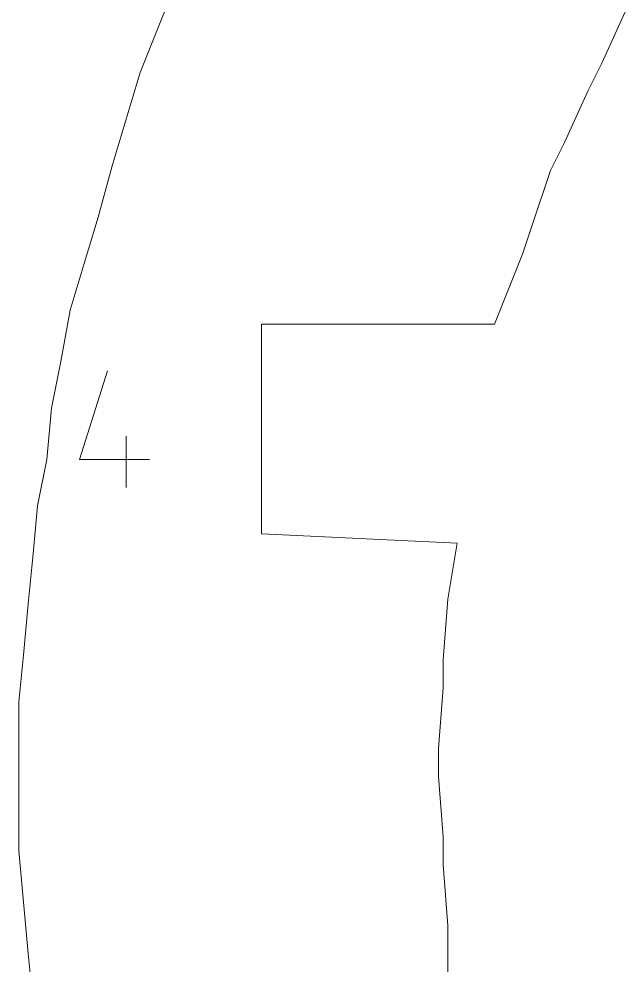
# Model space of a CAD drawing. Header units: centimetres. Extents: x -10.4 to 10.4, y -10.8 to 7.6.
# Drawn here: x -5.165 to -4.429, y -8.432 to -7.284 of the extents above; entities that cross this region are included whole.
import ezdxf
from ezdxf.lldxf.tags import DXFTag

# ---------------------------------------------------------------- set-up
doc = ezdxf.new("R2010")
doc.units = ezdxf.units.CM
doc.header["$MEASUREMENT"] = 0
doc.layers.add('layer 1', color=7, linetype='Continuous')
tags = doc.linetypes.add('New Line1772', pattern=[0.2, 0.1, -0.1]).pattern_tags.tags
tags[6:7] = [DXFTag(74, 4), DXFTag(75, 0), DXFTag(340, '0'), DXFTag(46, 1.0), DXFTag(50, 0.0), DXFTag(44, 0.0), DXFTag(45, 0.0)]
tags[4:5] = [DXFTag(74, 4), DXFTag(75, 0), DXFTag(340, '0'), DXFTag(46, 1.0), DXFTag(50, 0.0), DXFTag(44, 0.0), DXFTag(45, 0.0)]
tags = doc.linetypes.add('New Line1773', pattern=[0.2, 0.1, -0.1]).pattern_tags.tags
tags[6:7] = [DXFTag(74, 4), DXFTag(75, 0), DXFTag(340, '0'), DXFTag(46, 1.0), DXFTag(50, 0.0), DXFTag(44, 0.0), DXFTag(45, 0.0)]
tags[4:5] = [DXFTag(74, 4), DXFTag(75, 0), DXFTag(340, '0'), DXFTag(46, 1.0), DXFTag(50, 0.0), DXFTag(44, 0.0), DXFTag(45, 0.0)]
tags = doc.linetypes.add('New Line1774', pattern=[0.2, 0.1, -0.1]).pattern_tags.tags
tags[6:7] = [DXFTag(74, 4), DXFTag(75, 0), DXFTag(340, '0'), DXFTag(46, 1.0), DXFTag(50, 0.0), DXFTag(44, 0.0), DXFTag(45, 0.0)]
tags[4:5] = [DXFTag(74, 4), DXFTag(75, 0), DXFTag(340, '0'), DXFTag(46, 1.0), DXFTag(50, 0.0), DXFTag(44, 0.0), DXFTag(45, 0.0)]
tags = doc.linetypes.add('New Line1775', pattern=[0.2, 0.1, -0.1]).pattern_tags.tags
tags[6:7] = [DXFTag(74, 4), DXFTag(75, 0), DXFTag(340, '0'), DXFTag(46, 1.0), DXFTag(50, 0.0), DXFTag(44, 0.0), DXFTag(45, 0.0)]
tags[4:5] = [DXFTag(74, 4), DXFTag(75, 0), DXFTag(340, '0'), DXFTag(46, 1.0), DXFTag(50, 0.0), DXFTag(44, 0.0), DXFTag(45, 0.0)]
tags = doc.linetypes.add('New Line1776', pattern=[0.2, 0.1, -0.1]).pattern_tags.tags
tags[6:7] = [DXFTag(74, 4), DXFTag(75, 0), DXFTag(340, '0'), DXFTag(46, 1.0), DXFTag(50, 0.0), DXFTag(44, 0.0), DXFTag(45, 0.0)]
tags[4:5] = [DXFTag(74, 4), DXFTag(75, 0), DXFTag(340, '0'), DXFTag(46, 1.0), DXFTag(50, 0.0), DXFTag(44, 0.0), DXFTag(45, 0.0)]
tags = doc.linetypes.add('New Line1777', pattern=[0.2, 0.1, -0.1]).pattern_tags.tags
tags[6:7] = [DXFTag(74, 4), DXFTag(75, 0), DXFTag(340, '0'), DXFTag(46, 1.0), DXFTag(50, 0.0), DXFTag(44, 0.0), DXFTag(45, 0.0)]
tags[4:5] = [DXFTag(74, 4), DXFTag(75, 0), DXFTag(340, '0'), DXFTag(46, 1.0), DXFTag(50, 0.0), DXFTag(44, 0.0), DXFTag(45, 0.0)]
tags = doc.linetypes.add('New Line1778', pattern=[0.2, 0.1, -0.1]).pattern_tags.tags
tags[6:7] = [DXFTag(74, 4), DXFTag(75, 0), DXFTag(340, '0'), DXFTag(46, 1.0), DXFTag(50, 0.0), DXFTag(44, 0.0), DXFTag(45, 0.0)]
tags[4:5] = [DXFTag(74, 4), DXFTag(75, 0), DXFTag(340, '0'), DXFTag(46, 1.0), DXFTag(50, 0.0), DXFTag(44, 0.0), DXFTag(45, 0.0)]
tags = doc.linetypes.add('New Line1779', pattern=[0.2, 0.1, -0.1]).pattern_tags.tags
tags[6:7] = [DXFTag(74, 4), DXFTag(75, 0), DXFTag(340, '0'), DXFTag(46, 1.0), DXFTag(50, 0.0), DXFTag(44, 0.0), DXFTag(45, 0.0)]
tags[4:5] = [DXFTag(74, 4), DXFTag(75, 0), DXFTag(340, '0'), DXFTag(46, 1.0), DXFTag(50, 0.0), DXFTag(44, 0.0), DXFTag(45, 0.0)]
tags = doc.linetypes.add('New Line1780', pattern=[0.2, 0.1, -0.1]).pattern_tags.tags
tags[6:7] = [DXFTag(74, 4), DXFTag(75, 0), DXFTag(340, '0'), DXFTag(46, 1.0), DXFTag(50, 0.0), DXFTag(44, 0.0), DXFTag(45, 0.0)]
tags[4:5] = [DXFTag(74, 4), DXFTag(75, 0), DXFTag(340, '0'), DXFTag(46, 1.0), DXFTag(50, 0.0), DXFTag(44, 0.0), DXFTag(45, 0.0)]
tags = doc.linetypes.add('New Line1781', pattern=[0.2, 0.1, -0.1]).pattern_tags.tags
tags[6:7] = [DXFTag(74, 4), DXFTag(75, 0), DXFTag(340, '0'), DXFTag(46, 1.0), DXFTag(50, 0.0), DXFTag(44, 0.0), DXFTag(45, 0.0)]
tags[4:5] = [DXFTag(74, 4), DXFTag(75, 0), DXFTag(340, '0'), DXFTag(46, 1.0), DXFTag(50, 0.0), DXFTag(44, 0.0), DXFTag(45, 0.0)]
tags = doc.linetypes.add('New Line1782', pattern=[0.2, 0.1, -0.1]).pattern_tags.tags
tags[6:7] = [DXFTag(74, 4), DXFTag(75, 0), DXFTag(340, '0'), DXFTag(46, 1.0), DXFTag(50, 0.0), DXFTag(44, 0.0), DXFTag(45, 0.0)]
tags[4:5] = [DXFTag(74, 4), DXFTag(75, 0), DXFTag(340, '0'), DXFTag(46, 1.0), DXFTag(50, 0.0), DXFTag(44, 0.0), DXFTag(45, 0.0)]
tags = doc.linetypes.add('New Line1783', pattern=[0.2, 0.1, -0.1]).pattern_tags.tags
tags[6:7] = [DXFTag(74, 4), DXFTag(75, 0), DXFTag(340, '0'), DXFTag(46, 1.0), DXFTag(50, 0.0), DXFTag(44, 0.0), DXFTag(45, 0.0)]
tags[4:5] = [DXFTag(74, 4), DXFTag(75, 0), DXFTag(340, '0'), DXFTag(46, 1.0), DXFTag(50, 0.0), DXFTag(44, 0.0), DXFTag(45, 0.0)]
tags = doc.linetypes.add('New Line1784', pattern=[0.2, 0.1, -0.1]).pattern_tags.tags
tags[6:7] = [DXFTag(74, 4), DXFTag(75, 0), DXFTag(340, '0'), DXFTag(46, 1.0), DXFTag(50, 0.0), DXFTag(44, 0.0), DXFTag(45, 0.0)]
tags[4:5] = [DXFTag(74, 4), DXFTag(75, 0), DXFTag(340, '0'), DXFTag(46, 1.0), DXFTag(50, 0.0), DXFTag(44, 0.0), DXFTag(45, 0.0)]
tags = doc.linetypes.add('New Line1785', pattern=[0.2, 0.1, -0.1]).pattern_tags.tags
tags[6:7] = [DXFTag(74, 4), DXFTag(75, 0), DXFTag(340, '0'), DXFTag(46, 1.0), DXFTag(50, 0.0), DXFTag(44, 0.0), DXFTag(45, 0.0)]
tags[4:5] = [DXFTag(74, 4), DXFTag(75, 0), DXFTag(340, '0'), DXFTag(46, 1.0), DXFTag(50, 0.0), DXFTag(44, 0.0), DXFTag(45, 0.0)]
tags = doc.linetypes.add('New Line1786', pattern=[0.2, 0.1, -0.1]).pattern_tags.tags
tags[6:7] = [DXFTag(74, 4), DXFTag(75, 0), DXFTag(340, '0'), DXFTag(46, 1.0), DXFTag(50, 0.0), DXFTag(44, 0.0), DXFTag(45, 0.0)]
tags[4:5] = [DXFTag(74, 4), DXFTag(75, 0), DXFTag(340, '0'), DXFTag(46, 1.0), DXFTag(50, 0.0), DXFTag(44, 0.0), DXFTag(45, 0.0)]
tags = doc.linetypes.add('New Line1787', pattern=[0.2, 0.1, -0.1]).pattern_tags.tags
tags[6:7] = [DXFTag(74, 4), DXFTag(75, 0), DXFTag(340, '0'), DXFTag(46, 1.0), DXFTag(50, 0.0), DXFTag(44, 0.0), DXFTag(45, 0.0)]
tags[4:5] = [DXFTag(74, 4), DXFTag(75, 0), DXFTag(340, '0'), DXFTag(46, 1.0), DXFTag(50, 0.0), DXFTag(44, 0.0), DXFTag(45, 0.0)]
tags = doc.linetypes.add('New Line1788', pattern=[0.2, 0.1, -0.1]).pattern_tags.tags
tags[6:7] = [DXFTag(74, 4), DXFTag(75, 0), DXFTag(340, '0'), DXFTag(46, 1.0), DXFTag(50, 0.0), DXFTag(44, 0.0), DXFTag(45, 0.0)]
tags[4:5] = [DXFTag(74, 4), DXFTag(75, 0), DXFTag(340, '0'), DXFTag(46, 1.0), DXFTag(50, 0.0), DXFTag(44, 0.0), DXFTag(45, 0.0)]
tags = doc.linetypes.add('New Line1789', pattern=[0.2, 0.1, -0.1]).pattern_tags.tags
tags[6:7] = [DXFTag(74, 4), DXFTag(75, 0), DXFTag(340, '0'), DXFTag(46, 1.0), DXFTag(50, 0.0), DXFTag(44, 0.0), DXFTag(45, 0.0)]
tags[4:5] = [DXFTag(74, 4), DXFTag(75, 0), DXFTag(340, '0'), DXFTag(46, 1.0), DXFTag(50, 0.0), DXFTag(44, 0.0), DXFTag(45, 0.0)]
tags = doc.linetypes.add('New Line1790', pattern=[0.2, 0.1, -0.1]).pattern_tags.tags
tags[6:7] = [DXFTag(74, 4), DXFTag(75, 0), DXFTag(340, '0'), DXFTag(46, 1.0), DXFTag(50, 0.0), DXFTag(44, 0.0), DXFTag(45, 0.0)]
tags[4:5] = [DXFTag(74, 4), DXFTag(75, 0), DXFTag(340, '0'), DXFTag(46, 1.0), DXFTag(50, 0.0), DXFTag(44, 0.0), DXFTag(45, 0.0)]
tags = doc.linetypes.add('New Line1791', pattern=[0.2, 0.1, -0.1]).pattern_tags.tags
tags[6:7] = [DXFTag(74, 4), DXFTag(75, 0), DXFTag(340, '0'), DXFTag(46, 1.0), DXFTag(50, 0.0), DXFTag(44, 0.0), DXFTag(45, 0.0)]
tags[4:5] = [DXFTag(74, 4), DXFTag(75, 0), DXFTag(340, '0'), DXFTag(46, 1.0), DXFTag(50, 0.0), DXFTag(44, 0.0), DXFTag(45, 0.0)]
tags = doc.linetypes.add('New Line1792', pattern=[0.2, 0.1, -0.1]).pattern_tags.tags
tags[6:7] = [DXFTag(74, 4), DXFTag(75, 0), DXFTag(340, '0'), DXFTag(46, 1.0), DXFTag(50, 0.0), DXFTag(44, 0.0), DXFTag(45, 0.0)]
tags[4:5] = [DXFTag(74, 4), DXFTag(75, 0), DXFTag(340, '0'), DXFTag(46, 1.0), DXFTag(50, 0.0), DXFTag(44, 0.0), DXFTag(45, 0.0)]
tags = doc.linetypes.add('New Line1903', pattern=[0.2, 0.1, -0.1]).pattern_tags.tags
tags[6:7] = [DXFTag(74, 4), DXFTag(75, 0), DXFTag(340, '0'), DXFTag(46, 1.0), DXFTag(50, 0.0), DXFTag(44, 0.0), DXFTag(45, 0.0)]
tags[4:5] = [DXFTag(74, 4), DXFTag(75, 0), DXFTag(340, '0'), DXFTag(46, 1.0), DXFTag(50, 0.0), DXFTag(44, 0.0), DXFTag(45, 0.0)]
tags = doc.linetypes.add('New Line1904', pattern=[0.2, 0.1, -0.1]).pattern_tags.tags
tags[6:7] = [DXFTag(74, 4), DXFTag(75, 0), DXFTag(340, '0'), DXFTag(46, 1.0), DXFTag(50, 0.0), DXFTag(44, 0.0), DXFTag(45, 0.0)]
tags[4:5] = [DXFTag(74, 4), DXFTag(75, 0), DXFTag(340, '0'), DXFTag(46, 1.0), DXFTag(50, 0.0), DXFTag(44, 0.0), DXFTag(45, 0.0)]
tags = doc.linetypes.add('New Line1905', pattern=[0.2, 0.1, -0.1]).pattern_tags.tags
tags[6:7] = [DXFTag(74, 4), DXFTag(75, 0), DXFTag(340, '0'), DXFTag(46, 1.0), DXFTag(50, 0.0), DXFTag(44, 0.0), DXFTag(45, 0.0)]
tags[4:5] = [DXFTag(74, 4), DXFTag(75, 0), DXFTag(340, '0'), DXFTag(46, 1.0), DXFTag(50, 0.0), DXFTag(44, 0.0), DXFTag(45, 0.0)]
tags = doc.linetypes.add('New Line1906', pattern=[0.2, 0.1, -0.1]).pattern_tags.tags
tags[6:7] = [DXFTag(74, 4), DXFTag(75, 0), DXFTag(340, '0'), DXFTag(46, 1.0), DXFTag(50, 0.0), DXFTag(44, 0.0), DXFTag(45, 0.0)]
tags[4:5] = [DXFTag(74, 4), DXFTag(75, 0), DXFTag(340, '0'), DXFTag(46, 1.0), DXFTag(50, 0.0), DXFTag(44, 0.0), DXFTag(45, 0.0)]
tags = doc.linetypes.add('New Line1907', pattern=[0.2, 0.1, -0.1]).pattern_tags.tags
tags[6:7] = [DXFTag(74, 4), DXFTag(75, 0), DXFTag(340, '0'), DXFTag(46, 1.0), DXFTag(50, 0.0), DXFTag(44, 0.0), DXFTag(45, 0.0)]
tags[4:5] = [DXFTag(74, 4), DXFTag(75, 0), DXFTag(340, '0'), DXFTag(46, 1.0), DXFTag(50, 0.0), DXFTag(44, 0.0), DXFTag(45, 0.0)]
tags = doc.linetypes.add('New Line1908', pattern=[0.2, 0.1, -0.1]).pattern_tags.tags
tags[6:7] = [DXFTag(74, 4), DXFTag(75, 0), DXFTag(340, '0'), DXFTag(46, 1.0), DXFTag(50, 0.0), DXFTag(44, 0.0), DXFTag(45, 0.0)]
tags[4:5] = [DXFTag(74, 4), DXFTag(75, 0), DXFTag(340, '0'), DXFTag(46, 1.0), DXFTag(50, 0.0), DXFTag(44, 0.0), DXFTag(45, 0.0)]
tags = doc.linetypes.add('New Line1909', pattern=[0.2, 0.1, -0.1]).pattern_tags.tags
tags[6:7] = [DXFTag(74, 4), DXFTag(75, 0), DXFTag(340, '0'), DXFTag(46, 1.0), DXFTag(50, 0.0), DXFTag(44, 0.0), DXFTag(45, 0.0)]
tags[4:5] = [DXFTag(74, 4), DXFTag(75, 0), DXFTag(340, '0'), DXFTag(46, 1.0), DXFTag(50, 0.0), DXFTag(44, 0.0), DXFTag(45, 0.0)]
tags = doc.linetypes.add('New Line1910', pattern=[0.2, 0.1, -0.1]).pattern_tags.tags
tags[6:7] = [DXFTag(74, 4), DXFTag(75, 0), DXFTag(340, '0'), DXFTag(46, 1.0), DXFTag(50, 0.0), DXFTag(44, 0.0), DXFTag(45, 0.0)]
tags[4:5] = [DXFTag(74, 4), DXFTag(75, 0), DXFTag(340, '0'), DXFTag(46, 1.0), DXFTag(50, 0.0), DXFTag(44, 0.0), DXFTag(45, 0.0)]
tags = doc.linetypes.add('New Line1911', pattern=[0.2, 0.1, -0.1]).pattern_tags.tags
tags[6:7] = [DXFTag(74, 4), DXFTag(75, 0), DXFTag(340, '0'), DXFTag(46, 1.0), DXFTag(50, 0.0), DXFTag(44, 0.0), DXFTag(45, 0.0)]
tags[4:5] = [DXFTag(74, 4), DXFTag(75, 0), DXFTag(340, '0'), DXFTag(46, 1.0), DXFTag(50, 0.0), DXFTag(44, 0.0), DXFTag(45, 0.0)]
tags = doc.linetypes.add('New Line1912', pattern=[0.2, 0.1, -0.1]).pattern_tags.tags
tags[6:7] = [DXFTag(74, 4), DXFTag(75, 0), DXFTag(340, '0'), DXFTag(46, 1.0), DXFTag(50, 0.0), DXFTag(44, 0.0), DXFTag(45, 0.0)]
tags[4:5] = [DXFTag(74, 4), DXFTag(75, 0), DXFTag(340, '0'), DXFTag(46, 1.0), DXFTag(50, 0.0), DXFTag(44, 0.0), DXFTag(45, 0.0)]
tags = doc.linetypes.add('New Line1913', pattern=[0.2, 0.1, -0.1]).pattern_tags.tags
tags[6:7] = [DXFTag(74, 4), DXFTag(75, 0), DXFTag(340, '0'), DXFTag(46, 1.0), DXFTag(50, 0.0), DXFTag(44, 0.0), DXFTag(45, 0.0)]
tags[4:5] = [DXFTag(74, 4), DXFTag(75, 0), DXFTag(340, '0'), DXFTag(46, 1.0), DXFTag(50, 0.0), DXFTag(44, 0.0), DXFTag(45, 0.0)]
tags = doc.linetypes.add('New Line1914', pattern=[0.2, 0.1, -0.1]).pattern_tags.tags
tags[6:7] = [DXFTag(74, 4), DXFTag(75, 0), DXFTag(340, '0'), DXFTag(46, 1.0), DXFTag(50, 0.0), DXFTag(44, 0.0), DXFTag(45, 0.0)]
tags[4:5] = [DXFTag(74, 4), DXFTag(75, 0), DXFTag(340, '0'), DXFTag(46, 1.0), DXFTag(50, 0.0), DXFTag(44, 0.0), DXFTag(45, 0.0)]
tags = doc.linetypes.add('New Line1915', pattern=[0.2, 0.1, -0.1]).pattern_tags.tags
tags[6:7] = [DXFTag(74, 4), DXFTag(75, 0), DXFTag(340, '0'), DXFTag(46, 1.0), DXFTag(50, 0.0), DXFTag(44, 0.0), DXFTag(45, 0.0)]
tags[4:5] = [DXFTag(74, 4), DXFTag(75, 0), DXFTag(340, '0'), DXFTag(46, 1.0), DXFTag(50, 0.0), DXFTag(44, 0.0), DXFTag(45, 0.0)]
tags = doc.linetypes.add('New Line1916', pattern=[0.2, 0.1, -0.1]).pattern_tags.tags
tags[6:7] = [DXFTag(74, 4), DXFTag(75, 0), DXFTag(340, '0'), DXFTag(46, 1.0), DXFTag(50, 0.0), DXFTag(44, 0.0), DXFTag(45, 0.0)]
tags[4:5] = [DXFTag(74, 4), DXFTag(75, 0), DXFTag(340, '0'), DXFTag(46, 1.0), DXFTag(50, 0.0), DXFTag(44, 0.0), DXFTag(45, 0.0)]
tags = doc.linetypes.add('New Line1917', pattern=[0.2, 0.1, -0.1]).pattern_tags.tags
tags[6:7] = [DXFTag(74, 4), DXFTag(75, 0), DXFTag(340, '0'), DXFTag(46, 1.0), DXFTag(50, 0.0), DXFTag(44, 0.0), DXFTag(45, 0.0)]
tags[4:5] = [DXFTag(74, 4), DXFTag(75, 0), DXFTag(340, '0'), DXFTag(46, 1.0), DXFTag(50, 0.0), DXFTag(44, 0.0), DXFTag(45, 0.0)]
tags = doc.linetypes.add('New Line1918', pattern=[0.2, 0.1, -0.1]).pattern_tags.tags
tags[6:7] = [DXFTag(74, 4), DXFTag(75, 0), DXFTag(340, '0'), DXFTag(46, 1.0), DXFTag(50, 0.0), DXFTag(44, 0.0), DXFTag(45, 0.0)]
tags[4:5] = [DXFTag(74, 4), DXFTag(75, 0), DXFTag(340, '0'), DXFTag(46, 1.0), DXFTag(50, 0.0), DXFTag(44, 0.0), DXFTag(45, 0.0)]
tags = doc.linetypes.add('New Line1919', pattern=[0.2, 0.1, -0.1]).pattern_tags.tags
tags[6:7] = [DXFTag(74, 4), DXFTag(75, 0), DXFTag(340, '0'), DXFTag(46, 1.0), DXFTag(50, 0.0), DXFTag(44, 0.0), DXFTag(45, 0.0)]
tags[4:5] = [DXFTag(74, 4), DXFTag(75, 0), DXFTag(340, '0'), DXFTag(46, 1.0), DXFTag(50, 0.0), DXFTag(44, 0.0), DXFTag(45, 0.0)]
tags = doc.linetypes.add('New Line1920', pattern=[0.2, 0.1, -0.1]).pattern_tags.tags
tags[6:7] = [DXFTag(74, 4), DXFTag(75, 0), DXFTag(340, '0'), DXFTag(46, 1.0), DXFTag(50, 0.0), DXFTag(44, 0.0), DXFTag(45, 0.0)]
tags[4:5] = [DXFTag(74, 4), DXFTag(75, 0), DXFTag(340, '0'), DXFTag(46, 1.0), DXFTag(50, 0.0), DXFTag(44, 0.0), DXFTag(45, 0.0)]
tags = doc.linetypes.add('New Line1921', pattern=[0.2, 0.1, -0.1]).pattern_tags.tags
tags[6:7] = [DXFTag(74, 4), DXFTag(75, 0), DXFTag(340, '0'), DXFTag(46, 1.0), DXFTag(50, 0.0), DXFTag(44, 0.0), DXFTag(45, 0.0)]
tags[4:5] = [DXFTag(74, 4), DXFTag(75, 0), DXFTag(340, '0'), DXFTag(46, 1.0), DXFTag(50, 0.0), DXFTag(44, 0.0), DXFTag(45, 0.0)]
tags = doc.linetypes.add('New Line1922', pattern=[0.2, 0.1, -0.1]).pattern_tags.tags
tags[6:7] = [DXFTag(74, 4), DXFTag(75, 0), DXFTag(340, '0'), DXFTag(46, 1.0), DXFTag(50, 0.0), DXFTag(44, 0.0), DXFTag(45, 0.0)]
tags[4:5] = [DXFTag(74, 4), DXFTag(75, 0), DXFTag(340, '0'), DXFTag(46, 1.0), DXFTag(50, 0.0), DXFTag(44, 0.0), DXFTag(45, 0.0)]
tags = doc.linetypes.add('New Line1923', pattern=[0.2, 0.1, -0.1]).pattern_tags.tags
tags[6:7] = [DXFTag(74, 4), DXFTag(75, 0), DXFTag(340, '0'), DXFTag(46, 1.0), DXFTag(50, 0.0), DXFTag(44, 0.0), DXFTag(45, 0.0)]
tags[4:5] = [DXFTag(74, 4), DXFTag(75, 0), DXFTag(340, '0'), DXFTag(46, 1.0), DXFTag(50, 0.0), DXFTag(44, 0.0), DXFTag(45, 0.0)]

msp = doc.modelspace()

# ---------------------------------------------------------------- linework, layer by layer
at = {"layer": 'layer 1', "color": 5, "linetype": 'New Line1903', "lineweight": 9}
msp.add_open_spline([(-4.97245, -7.23567), (-4.97245, -7.23567), (-4.99505, -7.29226), (-4.99505, -7.29226)], degree=3, dxfattribs=at)
at = {"layer": 'layer 1', "color": 5, "linetype": 'New Line1792', "lineweight": 9}
msp.add_open_spline([(-4.45763, -7.33746), (-4.45763, -7.33746), (-4.42934, -7.27535), (-4.42934, -7.27535)], degree=3, dxfattribs=at)
at = {"layer": 'layer 1', "color": 5, "linetype": 'New Line1904', "lineweight": 9}
msp.add_open_spline([(-4.99505, -7.29226), (-4.99505, -7.29226), (-5.01765, -7.34884), (-5.01765, -7.34884)], degree=3, dxfattribs=at)
at = {"layer": 'layer 1', "color": 5, "linetype": 'New Line1791', "lineweight": 9}
msp.add_open_spline([(-4.47455, -7.37145), (-4.47455, -7.37145), (-4.45763, -7.33746), (-4.45763, -7.33746)], degree=3, dxfattribs=at)
at = {"layer": 'layer 1', "color": 5, "linetype": 'New Line1905', "lineweight": 9}
msp.add_open_spline([(-5.01765, -7.34884), (-5.01765, -7.34884), (-5.03472, -7.40543), (-5.03472, -7.40543)], degree=3, dxfattribs=at)
at = {"layer": 'layer 1', "color": 5, "linetype": 'New Line1790', "lineweight": 9}
msp.add_open_spline([(-4.50285, -7.43372), (-4.50285, -7.43372), (-4.47455, -7.37145), (-4.47455, -7.37145)], degree=3, dxfattribs=at)
at = {"layer": 'layer 1', "color": 5, "linetype": 'New Line1906', "lineweight": 9}
msp.add_open_spline([(-5.03472, -7.40543), (-5.03472, -7.40543), (-5.05164, -7.46202), (-5.05164, -7.46202)], degree=3, dxfattribs=at)
at = {"layer": 'layer 1', "color": 5, "linetype": 'New Line1789', "lineweight": 9}
msp.add_open_spline([(-4.51976, -7.4677), (-4.51976, -7.4677), (-4.50285, -7.43372), (-4.50285, -7.43372)], degree=3, dxfattribs=at)
at = {"layer": 'layer 1', "color": 5, "linetype": 'New Line1907', "lineweight": 9}
msp.add_open_spline([(-5.05164, -7.46202), (-5.05164, -7.46202), (-5.0687, -7.52429), (-5.0687, -7.52429)], degree=3, dxfattribs=at)
at = {"layer": 'layer 1', "color": 5, "linetype": 'New Line1788', "lineweight": 9}
msp.add_open_spline([(-4.54251, -7.53552), (-4.54251, -7.53552), (-4.51976, -7.4677), (-4.51976, -7.4677)], degree=3, dxfattribs=at)
at = {"layer": 'layer 1', "color": 5, "linetype": 'New Line1908', "lineweight": 9}
msp.add_open_spline([(-5.0687, -7.52429), (-5.0687, -7.52429), (-5.08562, -7.58087), (-5.08562, -7.58087)], degree=3, dxfattribs=at)
at = {"layer": 'layer 1', "color": 5, "linetype": 'New Line1787', "lineweight": 9}
msp.add_open_spline([(-4.55374, -7.5695), (-4.55374, -7.5695), (-4.54251, -7.53552), (-4.54251, -7.53552)], degree=3, dxfattribs=at)
at = {"layer": 'layer 1', "color": 5, "linetype": 'New Line1786', "lineweight": 9}
msp.add_open_spline([(-4.58773, -7.65437), (-4.58773, -7.65437), (-4.55374, -7.5695), (-4.55374, -7.5695)], degree=3, dxfattribs=at)
at = {"layer": 'layer 1', "color": 5, "linetype": 'New Line1909', "lineweight": 9}
msp.add_open_spline([(-5.08562, -7.58087), (-5.08562, -7.58087), (-5.10253, -7.63746), (-5.10253, -7.63746)], degree=3, dxfattribs=at)
at = {"layer": 'layer 1', "color": 5, "linetype": 'New Line1910', "lineweight": 9}
msp.add_open_spline([(-5.10253, -7.63746), (-5.10253, -7.63746), (-5.11391, -7.69958), (-5.11391, -7.69958)], degree=3, dxfattribs=at)
at = {"layer": 'layer 1', "color": 5, "linetype": 'New Line1784', "lineweight": 9}
msp.add_open_spline([(-4.87066, -7.90902), (-4.87066, -7.90902), (-4.87066, -7.65437), (-4.87066, -7.65437)], degree=3, dxfattribs=at)
at = {"layer": 'layer 1', "color": 5, "linetype": 'New Line1785', "lineweight": 9}
msp.add_open_spline([(-4.87066, -7.65437), (-4.87066, -7.65437), (-4.58773, -7.65437), (-4.58773, -7.65437)], degree=3, dxfattribs=at)
at = {"layer": 'layer 1', "color": 5, "linetype": 'New Line1911', "lineweight": 9}
msp.add_open_spline([(-5.11391, -7.69958), (-5.11391, -7.69958), (-5.12529, -7.75618), (-5.12529, -7.75618)], degree=3, dxfattribs=at)
at = {"layer": 'layer 1', "color": 1, "lineweight": 20}
for points in [[(-5.09131, -7.81845), (-5.09131, -7.81845), (-5.05733, -7.71096), (-5.05733, -7.71096)], [(-5.03472, -7.85243), (-5.03472, -7.85243), (-5.03472, -7.79015), (-5.03472, -7.79015)], [(-5.00643, -7.81845), (-5.00643, -7.81845), (-5.09131, -7.81845), (-5.09131, -7.81845)]]:
    msp.add_open_spline(points, degree=3, dxfattribs=at)
at = {"layer": 'layer 1', "color": 5, "linetype": 'New Line1912', "lineweight": 9}
msp.add_open_spline([(-5.12529, -7.75618), (-5.12529, -7.75618), (-5.13083, -7.81845), (-5.13083, -7.81845)], degree=3, dxfattribs=at)
at = {"layer": 'layer 1', "color": 5, "linetype": 'New Line1913', "lineweight": 9}
msp.add_open_spline([(-5.13083, -7.81845), (-5.13083, -7.81845), (-5.14221, -7.87503), (-5.14221, -7.87503)], degree=3, dxfattribs=at)
at = {"layer": 'layer 1', "color": 5, "linetype": 'New Line1914', "lineweight": 9}
msp.add_open_spline([(-5.14221, -7.87503), (-5.14221, -7.87503), (-5.14789, -7.9373), (-5.14789, -7.9373)], degree=3, dxfattribs=at)
at = {"layer": 'layer 1', "color": 5, "linetype": 'New Line1783', "lineweight": 9}
msp.add_open_spline([(-4.63293, -7.92024), (-4.63293, -7.92024), (-4.87066, -7.90902), (-4.87066, -7.90902)], degree=3, dxfattribs=at)
at = {"layer": 'layer 1', "color": 5, "linetype": 'New Line1782', "lineweight": 9}
msp.add_open_spline([(-4.63862, -7.95422), (-4.63862, -7.95422), (-4.63293, -7.92024), (-4.63293, -7.92024)], degree=3, dxfattribs=at)
at = {"layer": 'layer 1', "color": 5, "linetype": 'New Line1915', "lineweight": 9}
msp.add_open_spline([(-5.14789, -7.9373), (-5.14789, -7.9373), (-5.15358, -7.9939), (-5.15358, -7.9939)], degree=3, dxfattribs=at)
at = {"layer": 'layer 1', "color": 5, "linetype": 'New Line1781', "lineweight": 9}
msp.add_open_spline([(-4.64431, -7.98821), (-4.64431, -7.98821), (-4.63862, -7.95422), (-4.63862, -7.95422)], degree=3, dxfattribs=at)
at = {"layer": 'layer 1', "color": 5, "linetype": 'New Line1780', "lineweight": 9}
msp.add_open_spline([(-4.65, -8.0617), (-4.65, -8.0617), (-4.64431, -7.98821), (-4.64431, -7.98821)], degree=3, dxfattribs=at)
at = {"layer": 'layer 1', "color": 5, "linetype": 'New Line1916', "lineweight": 9}
msp.add_open_spline([(-5.15358, -7.9939), (-5.15358, -7.9939), (-5.15912, -8.05601), (-5.15912, -8.05601)], degree=3, dxfattribs=at)
at = {"layer": 'layer 1', "color": 5, "linetype": 'New Line1917', "lineweight": 9}
msp.add_open_spline([(-5.15912, -8.05601), (-5.15912, -8.05601), (-5.16481, -8.11261), (-5.16481, -8.11261)], degree=3, dxfattribs=at)
at = {"layer": 'layer 1', "color": 5, "linetype": 'New Line1779', "lineweight": 9}
msp.add_open_spline([(-4.65, -8.09569), (-4.65, -8.09569), (-4.65, -8.0617), (-4.65, -8.0617)], degree=3, dxfattribs=at)
at = {"layer": 'layer 1', "color": 5, "linetype": 'New Line1778', "lineweight": 9}
msp.add_open_spline([(-4.65553, -8.16919), (-4.65553, -8.16919), (-4.65, -8.09569), (-4.65, -8.09569)], degree=3, dxfattribs=at)
at = {"layer": 'layer 1', "color": 5, "linetype": 'New Line1918', "lineweight": 9}
msp.add_open_spline([(-5.16481, -8.11261), (-5.16481, -8.11261), (-5.16481, -8.17488), (-5.16481, -8.17488)], degree=3, dxfattribs=at)
at = {"layer": 'layer 1', "color": 5, "linetype": 'New Line1919', "lineweight": 9}
msp.add_open_spline([(-5.16481, -8.17488), (-5.16481, -8.17488), (-5.16481, -8.23715), (-5.16481, -8.23715)], degree=3, dxfattribs=at)
at = {"layer": 'layer 1', "color": 5, "linetype": 'New Line1777', "lineweight": 9}
msp.add_open_spline([(-4.65553, -8.20318), (-4.65553, -8.20318), (-4.65553, -8.16919), (-4.65553, -8.16919)], degree=3, dxfattribs=at)
at = {"layer": 'layer 1', "color": 5, "linetype": 'New Line1776', "lineweight": 9}
msp.add_open_spline([(-4.65, -8.27667), (-4.65, -8.27667), (-4.65553, -8.20318), (-4.65553, -8.20318)], degree=3, dxfattribs=at)
at = {"layer": 'layer 1', "color": 5, "linetype": 'New Line1920', "lineweight": 9}
msp.add_open_spline([(-5.16481, -8.23715), (-5.16481, -8.23715), (-5.16481, -8.29373), (-5.16481, -8.29373)], degree=3, dxfattribs=at)
at = {"layer": 'layer 1', "color": 5, "linetype": 'New Line1775', "lineweight": 9}
msp.add_open_spline([(-4.65, -8.31065), (-4.65, -8.31065), (-4.65, -8.27667), (-4.65, -8.27667)], degree=3, dxfattribs=at)
at = {"layer": 'layer 1', "color": 5, "linetype": 'New Line1921', "lineweight": 9}
msp.add_open_spline([(-5.16481, -8.29373), (-5.16481, -8.29373), (-5.15912, -8.35602), (-5.15912, -8.35602)], degree=3, dxfattribs=at)
at = {"layer": 'layer 1', "color": 5, "linetype": 'New Line1774', "lineweight": 9}
msp.add_open_spline([(-4.64431, -8.3843), (-4.64431, -8.3843), (-4.65, -8.31065), (-4.65, -8.31065)], degree=3, dxfattribs=at)
at = {"layer": 'layer 1', "color": 5, "linetype": 'New Line1922', "lineweight": 9}
msp.add_open_spline([(-5.15912, -8.35602), (-5.15912, -8.35602), (-5.15358, -8.41813), (-5.15358, -8.41813)], degree=3, dxfattribs=at)
at = {"layer": 'layer 1', "color": 5, "linetype": 'New Line1773', "lineweight": 9}
msp.add_open_spline([(-4.64431, -8.41813), (-4.64431, -8.41813), (-4.64431, -8.3843), (-4.64431, -8.3843)], degree=3, dxfattribs=at)
at = {"layer": 'layer 1', "color": 5, "linetype": 'New Line1923', "lineweight": 9}
msp.add_open_spline([(-5.15358, -8.41813), (-5.15358, -8.41813), (-5.14789, -8.47473), (-5.14789, -8.47473)], degree=3, dxfattribs=at)
at = {"layer": 'layer 1', "color": 5, "linetype": 'New Line1772', "lineweight": 9}
msp.add_open_spline([(-4.64431, -8.50301), (-4.64431, -8.50301), (-4.64431, -8.41813), (-4.64431, -8.41813)], degree=3, dxfattribs=at)

doc.saveas('drawing.dxf')
